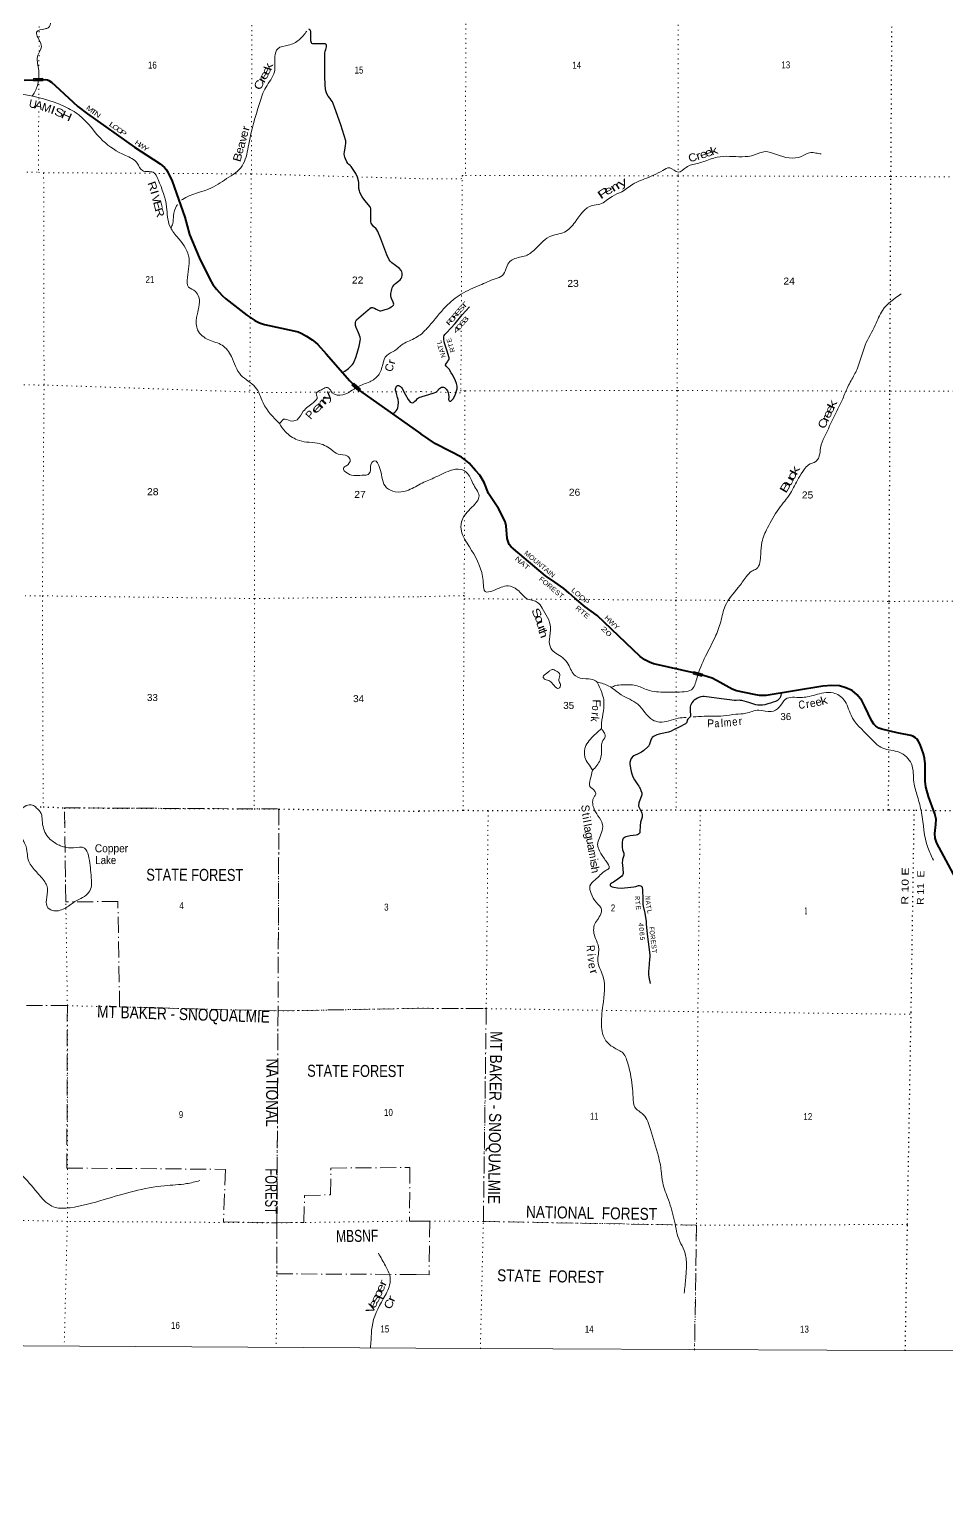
# Model space of a CAD drawing. Header units: feet. Extents: x -1048576 to 137166, y -268550 to 2097152.
# Drawn here: x -132972 to -110034, y 180331 to 216887 of the extents above; entities that cross this region are included whole.
import ezdxf
from ezdxf.enums import TextEntityAlignment as Align

# ---------------------------------------------------------------- set-up
doc = ezdxf.new("R2010")
doc.units = ezdxf.units.FT
doc.header["$LTSCALE"] = 80
doc.linetypes.add('DOT_DASHED', pattern=[7.7, 5, -1.2, 0.3, -1.2])
doc.linetypes.add('DOTTED', pattern=[1.5, 0.3, -1.2])
for name, color, linetype, lineweight in [('26', 7, 'Continuous', 40), ('29', 7, 'Continuous', 25), ('39', 7, 'Continuous', 13), ('4', 7, 'Continuous', 13), ('44', 7, 'DOT_DASHED', 13), ('6', 7, 'DOTTED', 25), ('61', 7, 'Continuous', 13), ('7', 7, 'DOTTED', 13)]:
    doc.layers.add(name, color=color, linetype=linetype, lineweight=lineweight)
for name, color, linetype in [('27', 7, 'Continuous'), ('30', 7, 'Continuous'), ('41', 7, 'Continuous')]:
    doc.layers.add(name, color=color, linetype=linetype)

msp = doc.modelspace()

# ---------------------------------------------------------------- linework, layer by layer
at = {"layer": '26'}
for points in [[(-133100.39, 215616.93), (-132568.17, 215631.31), (-132513.18, 215624.45), (-132478.22, 215608.13), (-132417.24, 215564.22), (-132212.3, 215383.93), (-131754.28, 214956.59), (-131513.06, 214774.16), (-130340.94, 213938.83), (-129701.47, 213520.98), (-129646.74, 213481.61), (-129593.13, 213432.63), (-129541.85, 213375.49), (-129512.69, 213330.66), (-129396.65, 213092.13), (-129085.51, 212193.05), (-128964.17, 211752.7), (-128724.4, 211178.76), (-128460.31, 210639.05), (-128383.96, 210510.78), (-128293.06, 210394.16), (-128146.21, 210230.89), (-128054.93, 210147.31), (-127530.33, 209737.92), (-127332.72, 209605.82), (-127213.85, 209547.51), (-127093.77, 209504.39), (-126358.58, 209350.6), (-126248.85, 209321.27), (-126170.77, 209292.11), (-126036.55, 209216.34), (-125898.05, 209126.52), (-125819.96, 209069.37), (-125755.11, 209007.55), (-125552.37, 208776.81), (-124956.19, 208096.76), (-124824.66, 207968.5), (-124713.16, 207859.83), (-123179.33, 206774.39)], [(-111272, 199301.32), (-111658.24, 199393.34), (-111735.03, 199416.31), (-111809.62, 199467.62), (-111860.9, 199514.27), (-111917.02, 199606.83), (-112079.1, 199957.87), (-112159.26, 200106.69), (-112271.15, 200246.63), (-112398.75, 200355), (-112555.53, 200428.56), (-112715.92, 200471.41), (-112905.17, 200484.54), (-113131.83, 200464.41), (-114546.8, 200232.99), (-114711.65, 200234.97), (-114851.72, 200260.57), (-115289.73, 200351.59), (-115397.06, 200390.6), (-115769.91, 200598.82), (-115895.78, 200664.13), (-116114.89, 200734.1), (-116395.13, 200806.39), (-117245.39, 200997.66), (-117366.6, 201025.65), (-117469.17, 201062.97), (-117585.71, 201123.61), (-117697.6, 201207.57), (-118775.83, 202230.84), (-119074.03, 202449.57), (-119328.1, 202664.15), (-119470.29, 202787.77), (-119608.76, 202911.57), (-119835.09, 203066.48), (-120061.53, 203225.59), (-120866.17, 203896.29), (-120923.63, 203950.45), (-120970.26, 204011.09), (-121002.88, 204085.73), (-121024.08, 204158.47), (-121049.51, 204472.9), (-121075.24, 204586.5), (-121243.34, 204911.27), (-121488.24, 205286.36), (-121597.7, 205556.73), (-121706.84, 205737.05), (-121814.22, 205855.14), (-121977.23, 206044.92), (-122065.81, 206119.56), (-122168.37, 206189.53), (-122442.9, 206332.35), (-122811.71, 206525.39), (-123179.33, 206774.39)], [(-109519.3, 195120.74), (-110278.71, 196540.8), (-110325.98, 196665.27), (-110331.6, 196783.03), (-110303.69, 197011.3), (-110302.67, 197145.74), (-110328.35, 197275.81), (-110490.56, 197709.65), (-110559.08, 197948.08), (-110571.93, 198089.14), (-110570.61, 198525.37), (-110590.54, 198667.62), (-110615.02, 198778.4), (-110702.63, 199009.77), (-110751.38, 199096.77), (-110777.02, 199141.09), (-110814.31, 199176.08), (-110879.58, 199213.39), (-110929.12, 199233.43), (-111230.04, 199291.32), (-111272, 199301.32)]]:
    msp.add_lwpolyline(points, dxfattribs=at)
at = {"layer": '29'}
for points in [[(-125559.41, 216379.05), (-125545.1, 216412.09), (-125537.82, 216443.16), (-125537.43, 216480.38), (-125548.56, 216503.95), (-125560.9, 216513.49), (-125576.52, 216521.27), (-125602.54, 216525.32), (-125848.72, 216518.6), (-125882.77, 216520.68), (-125904.93, 216529.93), (-125917.93, 216545.98), (-125925.78, 216571.32), (-125929.56, 216601.11), (-125932.72, 216821.18), (-125939.98, 216859.98), (-125953.68, 216876.13), (-125963.43, 216883.34), (-125979.04, 216887.22)], [(-123905.82, 210391.4), (-123895.36, 210424.79), (-123879.73, 210460.07), (-123848.6, 210499.14), (-123818.39, 210530.08), (-123738.38, 210590.89), (-123700.59, 210622.31), (-123672.31, 210660.09), (-123657.8, 210690.66), (-123652.04, 210739.44), (-123651.33, 210786.78), (-123656.1, 210823.31), (-123677.63, 210860.33), (-123714.77, 210903.17), (-123812.34, 210982.05), (-123905.6, 211050.7), (-123945.29, 211086.09), (-123970.58, 211120.75), (-124030.19, 211251.23), (-124182.63, 211650.17), (-124260.74, 211832.57), (-124282.58, 211870.34), (-124301.83, 211896.87), (-124363.34, 211956.88), (-124407.38, 212013.7), (-124425.95, 212043.02), (-124432.85, 212072.17), (-124435.34, 212255.16), (-124431.52, 212399.88), (-124437.42, 212432.82), (-124445.27, 212450.57), (-124578.73, 212607.47), (-124644.69, 212697.91), (-124688.05, 212769.32), (-124707.33, 212812.88), (-124717.16, 212849.92), (-124729.34, 212907.47), (-124732.94, 212945.47), (-124731.2, 213054.71), (-124737.25, 213095.35), (-124768.51, 213189.23), (-124809.75, 213280.61), (-124870.3, 213378.24), (-124926.91, 213452.72), (-124948.52, 213477.57), (-124985.63, 213506.76), (-125003.9, 213527.06), (-125028.66, 213569.1), (-125061.72, 213647.41), (-125081.55, 213686.04), (-125093.32, 213721.12), (-125099.2, 213775.39), (-125093.5, 213818.65), (-125081, 213867.84), (-125062.27, 213984.49), (-125056.84, 214027.44), (-125056.39, 214067.11), (-125060.87, 214097.65), (-125185.94, 214497.84), (-125339.4, 214941.2), (-125364.94, 215009.94), (-125394.31, 215068.41), (-125424.22, 215116.64), (-125451.04, 215154.12), (-125496.68, 215213.09), (-125531.24, 215271.01), (-125552.66, 215325.33), (-125564.6, 215378.23), (-125574.59, 215505), (-125582.68, 215697.36), (-125578.88, 216139.29), (-125578.04, 216291.09), (-125570.33, 216341.82), (-125559.41, 216379.05)], [(-125139.13, 208305.43), (-125081.18, 208343.64), (-124987.69, 208409.83), (-124921.04, 208471.32), (-124892.29, 208503.64), (-124868.95, 208538.8), (-124848.06, 208578.71), (-124806.8, 208681.31), (-124774.8, 208789.03), (-124723.46, 208964.3), (-124706.47, 209049.92), (-124696.42, 209102.85), (-124694.54, 209143.82), (-124699.29, 209191.04), (-124739.19, 209300.91), (-124796.69, 209435.38), (-124812.22, 209481.05), (-124816.92, 209522.61), (-124816.26, 209557.11), (-124804.63, 209592.25), (-124786.46, 209622.86), (-124673.25, 209725.33), (-124500.61, 209870.91), (-124456.07, 209910.86), (-124424.68, 209929.79), (-124405.4, 209932.42), (-124386.38, 209928.95), (-124342.95, 209916.93), (-124298.45, 209892.71), (-124251.17, 209864.44), (-124206.63, 209850.33), (-124182.88, 209850.91), (-124151.68, 209854.87), (-124069.8, 209878.43), (-124007.93, 209898.45), (-123958.69, 209919.61), (-123920.17, 209944.97), (-123886.61, 209966.56), (-123862.61, 209994.17), (-123857.44, 210015.38), (-123861.38, 210036.83), (-123871.11, 210065), (-123913.48, 210154.73), (-123926.03, 210184.95), (-123931.96, 210225.9), (-123930.85, 210280.25), (-123918.54, 210350.77), (-123905.82, 210391.4)], [(-123174.25, 207696.46), (-123144.88, 207706.26), (-122979.98, 207756.65), (-122848.18, 207799.55), (-122807.97, 207818.11), (-122785.04, 207835.03), (-122715.27, 207908.79), (-122690.93, 207927.59), (-122666.39, 207938.92), (-122642.04, 207944.12), (-122613.54, 207942.7), (-122587.11, 207931.37), (-122571.7, 207918.89), (-122547.47, 207891.73), (-122517.27, 207848.31), (-122504.05, 207821.88), (-122498.66, 207802.71), (-122490.84, 207765.25), (-122486.12, 207693.44), (-122490.84, 207635.01), (-122485.26, 207614.65), (-122475.74, 207601.03), (-122466.3, 207591.59), (-122454.97, 207585.93), (-122445.25, 207587.82), (-122430.43, 207591.59), (-122404, 207612.35), (-122375.66, 207649.46), (-122332.27, 207727.5), (-122306.97, 207787.89), (-122288.86, 207852.09), (-122275.64, 207899.28), (-122274.55, 207932.88), (-122275.64, 207963.46), (-122290.74, 208029.53), (-122314.6, 208095.05), (-122383.24, 208237.17), (-122420.64, 208302.6), (-122473.85, 208390.07), (-122488.95, 208407.06), (-122499.74, 208418.86), (-122534.26, 208450.48), (-122545.54, 208463.95), (-122562.57, 208490.12), (-122564.46, 208503.33), (-122560.93, 208516.69), (-122517.66, 208574.67), (-122505.94, 208593.94), (-122485.18, 208626.03), (-122473.85, 208652.46), (-122473.83, 208671.01), (-122479.51, 208699.65), (-122521.83, 208841.38), (-122581.9, 209015.96), (-122598.44, 209075.3), (-122606.38, 209137.51), (-122607.88, 209173.46), (-122607.88, 209199.89), (-122598.96, 209230.33), (-122579.56, 209258.4), (-122543.43, 209298.23), (-122321.82, 209533.49), (-122147.01, 209745.16), (-121964.25, 209948.63)], [(-123882.82, 207272.23), (-123823.36, 207323.04), (-123797.79, 207350.97), (-123772.5, 207386.13), (-123758.67, 207420.52), (-123749.25, 207470.05), (-123743.57, 207561.74), (-123751.93, 207632.3), (-123761.36, 207684.59), (-123800.34, 207812.99), (-123812.42, 207863.95), (-123814.43, 207899.06), (-123802.81, 207943.94), (-123791.14, 207961.52), (-123765.82, 207979.12), (-123738.1, 207981.17), (-123715.09, 207971.42), (-123687.75, 207955.86), (-123666.57, 207933.18), (-123648.64, 207903.27), (-123573.55, 207763.62), (-123495.76, 207634.76), (-123466.64, 207587.62), (-123446.81, 207569.1), (-123425.62, 207558.44), (-123394.4, 207552.64), (-123366.36, 207559.26), (-123339.83, 207578.1), (-123292.36, 207622.22), (-123263.9, 207654.32), (-123238.78, 207673.53), (-123209.35, 207689.54), (-123174.25, 207696.46)], [(-114169.49, 200294.7), (-114171.87, 200274.99), (-114179.69, 200243.28), (-114192.64, 200197.6), (-114205.85, 200169.28), (-114220.95, 200148.52), (-114237.94, 200131.53), (-114268.49, 200111.21), (-114319.11, 200086.22), (-114374.19, 200066.23), (-114439.92, 200040.92), (-114504.12, 200021.6), (-114585.27, 200003.17), (-114638.13, 199993.73), (-114688.38, 199991.88), (-114758.94, 199995.62), (-114807.39, 200003.66), (-114982.39, 200054.61), (-115161.01, 200108.88), (-115187.6, 200112.04), (-115211.98, 200114.54), (-115302.59, 200106.99), (-115343.2, 200108.18), (-115786.75, 200166.95), (-116095.22, 200207.66), (-116133.16, 200207.04), (-116182.24, 200199.49), (-116210.56, 200191.93), (-116234.96, 200183.37), (-116265.3, 200169.28), (-116310.6, 200144.74), (-116348.36, 200120.2), (-116373.62, 200094.42), (-116404.99, 200054.13), (-116425.75, 200018.27), (-116439.85, 199986.27), (-116448.4, 199950.31), (-116452.18, 199918.22), (-116445.99, 199842.92), (-116439.24, 199751.92), (-116437.08, 199731.34), (-116441.88, 199709.54), (-116455.95, 199691.7), (-116491.82, 199659.61), (-116507.54, 199639.76), (-116522.02, 199614.31), (-116535.24, 199559.57), (-116547.34, 199543.35), (-116569.21, 199523.7), (-116720.51, 199442.77), (-116848.61, 199385.99), (-116941.08, 199333.04), (-116962.62, 199324.97), (-116988.27, 199317.94), (-117191.61, 199275.68), (-117224.23, 199266.98), (-117280.86, 199248.1), (-117333.72, 199223.56), (-117366.36, 199205.42), (-117396.01, 199182.03), (-117411.11, 199165.04), (-117420.55, 199144.28), (-117473.41, 198991.38), (-117484.88, 198974.77), (-117507.38, 198949.85), (-117607.78, 198859.34), (-117667.84, 198817.71), (-117734.15, 198782.33), (-117860.19, 198727.55), (-117888.69, 198704.45), (-117924.56, 198661.04), (-117944.68, 198613.59), (-117958.54, 198562.88), (-117958.54, 198536.45), (-117956.32, 198508.71)], [(-117956.32, 198508.71), (-117950.99, 198468.49), (-117934, 198372.22), (-117922.57, 198330.46), (-117907.57, 198272.18), (-117892.47, 198223.1), (-117874.21, 198184.33), (-117841.5, 198124.94), (-117771.49, 198025.31), (-117732.02, 197966.37), (-117713.14, 197932.39), (-117702.55, 197905.15), (-117679.16, 197855), (-117656.51, 197802.15), (-117653.86, 197781.24), (-117656.51, 197749.29), (-117687.98, 197658.49), (-117726.36, 197577.51), (-117731.96, 197552.04), (-117735.79, 197530.32), (-117739.57, 197492.57), (-117737.68, 197466.14), (-117723.55, 197436.78), (-117664.65, 197320.8), (-117654.62, 197292.48), (-117645.19, 197256.61), (-117647.07, 197226.41), (-117652.34, 197195.38), (-117688.6, 197064.58), (-117702.02, 196975.88), (-117708.22, 196828.5), (-117711.24, 196803.56), (-117721.01, 196782.22), (-117737.67, 196765.81), (-117762.21, 196748.82), (-117796.39, 196738.84), (-117946.05, 196726.81), (-117983.07, 196720.5), (-118026.48, 196712.95), (-118054.8, 196703.51), (-118071.77, 196694.24), (-118101.99, 196677.08), (-118120.87, 196661.98), (-118131.05, 196646.59), (-118143.52, 196616.68), (-118151.07, 196563.82), (-118150.97, 196527.68), (-118149.18, 196446.79), (-118139.05, 196376.01), (-118107.65, 196295.78), (-118106.2, 196274.54), (-118109.53, 196233.48), (-118139.74, 196131.55), (-118140.96, 196107.36), (-118145.4, 196061.7), (-118135.81, 195907.29), (-118126.52, 195784.22), (-118129.86, 195761.76), (-118139.74, 195742.69), (-118158.61, 195721.92), (-118256.86, 195642.34), (-118366.98, 195571.17), (-118400.24, 195552.03), (-118424, 195537.81), (-118439.88, 195523.72), (-118447.43, 195508.61), (-118445.54, 195487.85), (-118430.44, 195470.86), (-118396.46, 195450.1), (-118358.81, 195439.74), (-118268.1, 195427.44), (-118171.22, 195420.94), (-118009.49, 195433.11), (-117853.6, 195452.82), (-117807.51, 195463.31), (-117744.04, 195485.62), (-117716.9, 195487.85), (-117682.93, 195480.3), (-117659.57, 195460.19), (-117648.95, 195438.77), (-117640.67, 195371.04), (-117633.83, 195148.73), (-117629.75, 195013.32), (-117624.41, 194964.96), (-117582.45, 194794.48), (-117571.56, 194732.78), (-117550.79, 194591.2), (-117546, 194525.29), (-117523.47, 194270.43), (-117476.55, 193887.97), (-117460.2, 193741.75), (-117459.07, 193701.87), (-117462.08, 193647.37), (-117485.57, 193409.32), (-117490.4, 193345.34), (-117487.73, 193261.89), (-117480.96, 193190.55), (-117452.64, 193037.16)]]:
    msp.add_lwpolyline(points, dxfattribs=at)
at = {"layer": '39'}
for points in [[(-139726.18, 284721.75), (-139786.61, 284683.23), (-139865.18, 284636.58), (-139935.68, 284589.96), (-139981.99, 284555.51), (-140024.23, 284506.92), (-140030.24, 284490.75), (-140030.24, 284490.75), (-140086.75, 284492.64)], [(-127413.31, 225899.27), (-127603.38, 225944.19), (-128055.31, 225914.58), (-128539.74, 225618.18), (-129105.72, 225145.5), (-129383.99, 225105.07), (-129885.12, 225184.14), (-130211.36, 225074.7), (-130568.38, 224742.9), (-130736.24, 224495.29), (-130822.95, 223892.88), (-130853.86, 223099.05), (-131004.19, 222649.64), (-131073.31, 222426.99), (-131216.41, 222100.82), (-131281.1, 221819.65), (-131441.09, 221602.39), (-131522.33, 221379.66), (-131552.58, 221080.57), (-131548.8, 220232.47), (-131589.96, 219757.62), (-131528.21, 219287.57), (-131436.66, 219183.24), (-131405.23, 219013.85), (-131477.02, 218886.1), (-131518.74, 218788.86), (-131591.96, 218574.27), (-131545.22, 218233.34), (-131645.92, 218200.29), (-132019.5, 218223.77), (-132251.1, 218147.33), (-132263.87, 217949.34), (-132291.75, 217892.59), (-132321.07, 217753.04), (-132287.7, 217595.78), (-132392.2, 217528.36), (-132457.34, 217313.83), (-132495.06, 216925.84), (-132577.62, 216896.95), (-132788.98, 216812.59), (-132751.68, 216671.51), (-132669.39, 216443.94), (-132756.79, 216237.32), (-132742.4, 215904.23), (-132775.66, 215455.69), (-132831.25, 215319.98), (-132899.7, 215210.13)], [(-126031.13, 216838.56), (-126221.58, 216625.03), (-126495.16, 216487.71), (-126756.97, 216400.95), (-126832.31, 216202.5), (-126843.84, 215822.77), (-127057.16, 215433.48), (-127215.89, 215032.47), (-127485.44, 214010.7), (-127621.38, 213523.02), (-127765.45, 213338.19), (-127982.41, 213187.15), (-128418.62, 212923.42), (-129143.28, 212633.32), (-129163.88, 212620.06)], [(-126719.1, 207029.39), (-127126.39, 207551.44), (-127320.82, 207943.77), (-127678.1, 208239.98), (-127919.5, 208710.72), (-128149.5, 208989.7), (-128483.46, 209122.52), (-128761.69, 209370.86), (-128788.02, 209679.62), (-128730.96, 210190.94), (-128816.7, 210331.66), (-128987.02, 210443.48), (-129018.91, 210679.51), (-128986.32, 211227), (-129278.22, 211703.42), (-129457.63, 211964.6), (-129537.6, 212442.6), (-129748.19, 213129.63), (-129872.55, 213310.45), (-130143.32, 213352.87), (-130271.74, 213537.7), (-130567.78, 213733.4), (-131129.41, 214100.79), (-131721.15, 214738.56), (-132090, 214955.93), (-133151.79, 215261.06), (-133822.19, 215300.51), (-134335.8, 215139.19), (-134543.93, 214877.15), (-134632.37, 214527.15), (-134683.94, 214098.67), (-134800.22, 213982.7), (-135130.92, 213933.8), (-135682.64, 214032.7), (-136090.08, 214286.13), (-136219.45, 214608.27), (-136515.03, 214737.34), (-137135.52, 214855.92), (-137665.22, 214686.4), (-137777.65, 214545), (-137967.95, 214090.47), (-138032.96, 213855.74), (-138333.94, 213595.03), (-138624.41, 213566.63), (-139014.47, 213638.45), (-139329.45, 213652.27), (-139620.66, 213438.08), (-139973.26, 213344.59), (-140308.78, 213115.93), (-140482.49, 212838), (-140514.94, 212270.32), (-140658.71, 212043.08), (-140923.81, 211847.26), (-141165.22, 211728.35), (-141297.63, 211905.07), (-141357.2, 212056.08), (-141428.2, 212108.05), (-141475.44, 212166.71)], [(-123166.85, 209264.3), (-122983.87, 209459.54), (-122557.01, 209955.84), (-122174.88, 210266.4), (-121706.04, 210490.03), (-121322.12, 210649.14), (-121144.29, 210735.77), (-120980.23, 211050.61), (-120864.99, 211141.36), (-120557.92, 211225.83), (-120335.55, 211379.06), (-120167.69, 211544.46), (-119977.63, 211697.72), (-119589.74, 211818.46), (-119326.84, 212066.55), (-118896.07, 212484.08), (-118704.18, 212516.18), (-118403, 212709.71), (-118156.46, 212826.56), (-117869.41, 213024.14), (-117592.57, 213145), (-117133.85, 213358.54), (-116960.09, 213420.95), (-116744.19, 213311.66), (-116548.13, 213434.63), (-116273.35, 213531.25), (-116117.79, 213577.53), (-115770.29, 213688.21), (-115469.38, 213710.09), (-114843.34, 213743.72), (-114576.65, 213828.24), (-114294.06, 213755.23), (-113668.14, 213708.09), (-113435.77, 213804.76), (-113310.59, 213792.51), (-113171.29, 213772.16)], [(-129266.21, 212510.42), (-129287.52, 212472.72), (-129366.58, 212227.79), (-129383.39, 212029.77), (-129432.09, 211919.5)], [(-111173.59, 210272.38), (-111640.7, 209858.92), (-111820.99, 209491.6), (-112074.19, 208991.07), (-112277.05, 208391.54), (-112424.91, 208106.97), (-112505.93, 207947.53), (-112635.63, 207650.82), (-112832.14, 207243.13), (-113089.45, 206696.16), (-113188.82, 206427.69), (-113229.57, 206191.47), (-113310.51, 206084.53), (-113488.34, 206001.93), (-113597.57, 205884.93), (-113739.27, 205662.96), (-113941.78, 205291.61), (-114235.19, 204900.18), (-114516.63, 204421.9), (-114654.5, 204066.64), (-114685.27, 203759.73), (-114792.85, 203402.42), (-114904, 203341.96), (-115049.62, 203200.76), (-115241.86, 202938.46), (-115573.76, 202474.37), (-115683.42, 202078.69), (-115825.37, 201693.15), (-116064.39, 201218.86), (-116285.39, 200649.64), (-116419.09, 200379.19), (-116594.85, 200328.9), (-117067.39, 200315.28), (-117515.59, 200372.32), (-117810.23, 200485.74), (-118135.32, 200500.23), (-118319.11, 200480.24), (-118415.36, 200440.84)], [(-123166.08, 209264.73), (-123469.38, 209097.11), (-123626.3, 209021.23), (-123839.1, 208852.04), (-124034.1, 208735.49), (-124133.5, 208512.63), (-124242.64, 208239.21), (-124459.52, 208076.05), (-124763.76, 207948.7), (-125131.47, 207749.99), (-125396.25, 207802.55), (-125461.46, 207892.94), (-125518.22, 207928.86), (-125639.06, 207889.6), (-125737.63, 207840.4), (-125795.73, 207777.37), (-125772.99, 207698.79), (-125868.9, 207554.7), (-126119.71, 207336.77), (-126277.74, 207127.61), (-126447.11, 207100.1), (-126612.89, 207139.26), (-126669.02, 207082.3), (-126719.12, 207029.42)], [(-123186.67, 205527.56), (-123538.64, 205352.72), (-123821.05, 205326.39), (-124039.74, 205427.76), (-124206.53, 205909.14), (-124349.11, 206097.91), (-124417.36, 206042.88), (-124442.34, 205858.93), (-124502.21, 205757.52), (-124603.03, 205742.64), (-125017.13, 205788.03), (-125118.94, 205918.53), (-125040.63, 205977.67), (-124950.81, 206125.75), (-125013.98, 206214.14), (-125250.51, 206266.9), (-125428.95, 206386.74), (-125763.06, 206541.77), (-126039.77, 206567.99), (-126270.27, 206624.84), (-126564.3, 206822.58), (-126719.12, 207029.42)], [(-123186.67, 205527.56), (-122860.55, 205671.05), (-122448.32, 205854.35), (-122185.75, 205886.37), (-122014.27, 205783.19), (-121861.25, 205498.29), (-121728.46, 205187.16), (-121793.27, 205064.05), (-122090.63, 204733.2), (-122165.59, 204577.79), (-122163.95, 204329.41), (-121968.67, 203949.55), (-121638.66, 203212.11), (-121616.78, 202996.01), (-121576.64, 202836.43), (-121378.72, 202852.37), (-120994.86, 202973.11), (-120770.87, 202877.95), (-120504.69, 202641.38), (-120262.49, 202562.36), (-120149.64, 202416.84), (-119940.37, 201940.03), (-119969.11, 201637.16), (-119931.09, 201414.98), (-119634.63, 201176.37), (-119497.56, 201016.68), (-119316.28, 200721.65), (-119057.92, 200650.69), (-118813.66, 200599.93), (-118771.31, 200567.58)], [(-119794.67, 200845.37), (-119901.64, 200881.83), (-119968.33, 200845.56), (-120029, 200791.1), (-120126.07, 200696.3), (-120077.7, 200637.68), (-119956.61, 200595.14), (-119851.78, 200481.94), (-119734.76, 200413.15), (-119692.2, 200512.05), (-119734.46, 200604.99), (-119708.02, 200732.19), (-119718.03, 200784.7), (-119794.67, 200845.37)], [(-118773.79, 200569.48), (-118480.67, 200470.32), (-118170.04, 200249.87), (-117758.47, 200015.16), (-117389.54, 199625.01), (-117215.96, 199570.3), (-116749.35, 199666.71), (-116545.98, 199684.1)], [(-118771.31, 200567.58), (-118660.65, 200308.97), (-118610.45, 200127.17), (-118618.96, 199846.49), (-118663.87, 199539.59), (-118668.05, 199406.22)], [(-116376.46, 199697.5), (-116099.05, 199714.46), (-115618.44, 199724.02), (-115307.4, 199766.08), (-115058.98, 199788.02), (-114731.73, 199866.41), (-114420.81, 199831.74), (-114220.73, 199938.54), (-114064.92, 200142.33), (-113683.21, 200184.31), (-113521.63, 200200.29), (-113107.52, 200298.78), (-112871.26, 200298.52), (-112606.99, 200128.6), (-112427.88, 199740.68), (-111978.4, 199207.06), (-111629.51, 198915.88), (-111221.77, 198814.46), (-110919.32, 198529.39), (-110855.42, 198066.89), (-110765.1, 197711.37), (-110666.79, 197309.41), (-110508.63, 196432.82), (-110367.77, 196117.64)], [(-118668.11, 199406.32), (-118937.09, 199146.12), (-119054.47, 198980.66), (-119081.17, 198693.93), (-118996.61, 198530.27), (-118887.99, 198365.79)], [(-118891.87, 198360.53), (-118701.65, 198618.8), (-118664.82, 198927.72), (-118648.44, 199071.08), (-118573.51, 199210.33), (-118589.54, 199289.11), (-118623.79, 199339.63), (-118668.11, 199406.32)], [(-118891.87, 198360.53), (-118946.75, 198130.38), (-118955.1, 197960.76), (-118838.15, 197849.56), (-118807.99, 197764.72), (-118850.5, 197698.12), (-118859.01, 197423.5), (-118754.31, 197227.5), (-118639.55, 197007.26), (-118662.07, 196809.39), (-118759.54, 196464.18), (-118697.17, 196316.7), (-118548.09, 196090.36), (-118475.67, 195918.63), (-118560.57, 195858.15), (-118821.43, 195626.21), (-118954.93, 195478.94), (-118922.92, 195287.06), (-118800.09, 195064.79), (-118667.1, 194884.92), (-118683.43, 194773.87), (-118845.42, 194489.32), (-118817.66, 194162.15), (-118737.22, 193945.99), (-118755.95, 193592.62), (-118631.32, 193224.95), (-118630.46, 192485.86), (-118661.59, 191946.72), (-118621.53, 191734.64), (-118555.1, 191605.32), (-118335.28, 191421.32), (-118103.29, 191269.61), (-118038.89, 191134.24), (-117942.52, 190774.68), (-117896.54, 190475.76), (-117874.78, 190191), (-117830.74, 189944.59), (-117621.01, 189760.59), (-117441.88, 189384.79), (-117243, 188720.19), (-117172.9, 188352.59), (-117135, 188053.68), (-116992.29, 187629.45), (-116839.66, 187094.14), (-116709.19, 186589.15), (-116598.49, 186358.82), (-116542.46, 186033.64), (-116559.16, 185680.27), (-116596.12, 185292.59)], [(-132797.71, 197426.76), (-132673.59, 197282.28), (-132648.2, 197110.83), (-132532.59, 196734.07), (-132422.81, 196619.78), (-132187.68, 196476.13), (-131862.36, 196426.04), (-131589.83, 196419.98), (-131493.71, 196236.93), (-131427.78, 195746.72), (-131417.88, 195480.24), (-131479.34, 195316.22), (-131828.95, 195081.4), (-132090.17, 194909.84), (-132394.63, 194861.13), (-132526.53, 194963.14), (-132532.11, 195189.27), (-132534.16, 195488.12), (-132599.51, 195598.7), (-132823.31, 195857.53), (-132996.69, 196122.8), (-133022.14, 196302.33), (-133069.96, 196505.93), (-133221.5, 196823.87), (-133247.72, 197116.48), (-133290.7, 197202.99), (-133383.8, 197238.65), (-133424.55, 197294.89), (-133410.81, 197351.53), (-133275.69, 197368.69), (-133160.89, 197405.89), (-133004.06, 197495.9), (-132893.03, 197492.69), (-132842.41, 197470.85), (-132797.71, 197426.76)], [(-143340.98, 187245.17), (-143045.66, 187114.67), (-142452.33, 186834.34), (-141868.7, 186792.22), (-141413.73, 186674.44), (-140540.84, 186541.57), (-140117.33, 186595.2), (-139201.45, 186965.47), (-138541.03, 187204.62), (-138088.62, 187460.39), (-137369.41, 187958.45), (-136817.16, 188372.47), (-136150.97, 188654.06), (-135762.69, 188842.72), (-135659.64, 188827.33), (-135473.73, 188796.4), (-135224.32, 188925.47), (-135010.76, 188983.59), (-134520.24, 188979.15), (-134013.28, 188932.43), (-133696.96, 188722.74), (-132874.09, 187935.24), (-132325.71, 187438.51), (-131952.24, 187431.18), (-131099.8, 187633.38), (-129586.31, 187981.84), (-129039.65, 188032.34), (-128711.15, 188107.47)], [(-124241.95, 186294.93), (-124066.2, 185979.19), (-123951.24, 185697.33), (-123962.01, 185501.38), (-124121.1, 185152.87), (-124402.94, 184452.08), (-124424.88, 184118.73), (-124443.14, 183923.87)]]:
    msp.add_spline(points, degree=3, dxfattribs=at)
at = {"layer": '4'}
msp.add_lwpolyline([(-244583.22, 368785.28), (-214011.33, 368469.88), (-183439.04, 368196.52), (-152866.39, 367965.22), (-122293.46, 367775.97), (-91720.3, 367628.79), (-61146.96, 367523.64), (-30573.52, 367460.57), (0, 367439.54), (0, 183577.08), (-30826.42, 183598.29), (-61652.78, 183661.9), (-92479.02, 183767.9), (-123305.1, 183916.31), (-154130.93, 184107.12), (-184956.48, 184340.33), (-215781.67, 184615.95), (-246606.45, 184933.97)], close=True, dxfattribs=at)
msp.add_lwpolyline([(-244583.22, 368785.28), (-214011.33, 368469.88), (-183439.04, 368196.52), (-152866.39, 367965.22), (-122293.46, 367775.97), (-91720.3, 367628.79), (-61146.96, 367523.64), (-30573.52, 367460.57), (0, 367439.54), (0, 183577.08), (-30826.42, 183598.29), (-61652.78, 183661.9), (-92479.02, 183767.9), (-123305.1, 183916.31), (-154130.93, 184107.12), (-184956.48, 184340.33), (-215781.67, 184615.95), (-246606.45, 184933.97)], close=True, dxfattribs=at)
msp.add_lwpolyline([(-244583.22, 368785.28), (-214011.33, 368469.88), (-183439.04, 368196.52), (-152866.39, 367965.22), (-122293.46, 367775.97), (-91720.3, 367628.79), (-61146.96, 367523.64), (-30573.52, 367460.57), (0, 367439.54), (0, 183577.08), (-30826.42, 183598.29), (-61652.78, 183661.9), (-92479.02, 183767.9), (-123305.1, 183916.31), (-154130.93, 184107.12), (-184956.48, 184340.33), (-215781.67, 184615.95), (-246606.45, 184933.97)], close=True, dxfattribs=at)
msp.add_lwpolyline([(-244583.22, 368785.28), (-214011.33, 368469.88), (-183439.04, 368196.52), (-152866.39, 367965.22), (-122293.46, 367775.97), (-91720.3, 367628.79), (-61146.96, 367523.64), (-30573.52, 367460.57), (0, 367439.54), (0, 183577.08), (-30826.42, 183598.29), (-61652.78, 183661.9), (-92479.02, 183767.9), (-123305.1, 183916.31), (-154130.93, 184107.12), (-184956.48, 184340.33), (-215781.67, 184615.95), (-246606.45, 184933.97)], close=True, dxfattribs=at)
at = {"layer": '44'}
for points in [[(-123258.32, 192415.66), (-126792.15, 192348.46), (-130712.95, 192451.58), (-130755.85, 195084.06), (-132056.74, 195076.2), (-132092.94, 197426.52)], [(-132092.94, 197426.52), (-126731.24, 197396.55), (-126751.69, 192399.78), (-126779.47, 187053.89), (-126785.8, 185778.17), (-123294.95, 185760.87)], [(-137342.61, 195116.86), (-137354.34, 192483.27), (-132018.6, 192481.77), (-132031.56, 188421.38), (-128064.64, 188390.1), (-128115.85, 187076.48), (-126781.49, 187053.9), (-126106.18, 187059.74), (-126089.59, 187733.73), (-125444.46, 187755.82), (-125429.91, 188421.75), (-123454.39, 188437.41), (-123468.13, 187095.66), (-123287.6, 187096.62)], [(-123258.5, 192415.66), (-121546.35, 192407.43), (-121618.59, 187087.71), (-116290.22, 186992.77), (-116339.73, 183870.4)], [(-123287.6, 187096.62), (-122955.17, 187094.33), (-122976.16, 185755.43), (-123294.95, 185760.87)]]:
    msp.add_lwpolyline(points, dxfattribs=at)
at = {"layer": '6'}
for points in [[(-111488.56, 197366.86), (-111470.31, 202586.94), (-111454.03, 207841.35), (-111429.5, 213206.82), (-111394.97, 218507.66), (-111389.71, 219285.12), (-111378.53, 223859), (-111359.39, 224476.91), (-111343.21, 229670.74)], [(-132819.41, 197449.48), (-132624.28, 197450.26), (-132092.94, 197426.52), (-127349.14, 197400.57), (-126731.24, 197396.55), (-123231.23, 197341.88)], [(-119210.91, 197358.02), (-121500.4, 197351.71), (-122126.38, 197356.44), (-123231.23, 197341.88)], [(-92423.8, 197151.12), (-95560.4, 197193.71), (-100897.38, 197254.15), (-106220.25, 197298.42), (-110846.43, 197360.09), (-111488.56, 197366.86), (-116197.64, 197357.95), (-116799.39, 197364.67), (-118905.94, 197358.86)], [(-111071.57, 183852.34), (-111016.05, 187012.97), (-110924.99, 192311.73), (-110846.43, 197360.09)]]:
    msp.add_lwpolyline(points, dxfattribs=at)
at = {"layer": '61'}
for p, q in [((-132861.25, 215659.85), (-132634.04, 215663.5)), ((-132634.04, 215663.5), (-132632.95, 215595.34)), ((-124858.08, 208040.01), (-124689.41, 207887.71)), ((-124689.41, 207887.71), (-124735.1, 207837.11)), ((-116359.66, 200830.14), (-116139.36, 200774.34)), ((-116139.36, 200774.34), (-116156.1, 200708.26))]:
    msp.add_line(p, q, dxfattribs=at)
for points in [[(-132632.95, 215595.34), (-132860.16, 215591.69), (-132861.25, 215659.85)], [(-124735.1, 207837.11), (-124903.77, 207989.4), (-124858.08, 208040.01)], [(-116156.1, 200708.26), (-116376.4, 200764.04), (-116359.66, 200830.14)]]:
    msp.add_lwpolyline(points, dxfattribs=at)
for points in [[(-132852.29, 215599.81), (-132853.12, 215651.98), (-132641.9, 215655.37), (-132641.07, 215603.2)], [(-124857.5, 208028.71), (-124892.47, 207989.97), (-124735.67, 207848.4), (-124700.7, 207887.13)], [(-116366.68, 200769.83), (-116353.86, 200820.42), (-116149.07, 200768.54), (-116161.89, 200717.97)]]:
    msp.add_lwpolyline(points, close=True, dxfattribs=at)
at = {"layer": '7'}
for p, q in [((-132734.96, 214829.24), (-132742.83, 213311.38)), ((-123144.24, 213150.05), (-122146.14, 213152.06)), ((-122148.03, 213232.84), (-122168.52, 210056.86)), ((-122170.46, 209756.28), (-122171.05, 209664.41)), ((-122190.84, 207800.75), (-123173.53, 207828.55)), ((-123201.72, 202703.61), (-122097.8, 202729.98))]:
    msp.add_line(p, q, dxfattribs=at)
for points in [[(-121994.14, 228084.82), (-122022.29, 223923.31), (-122056.88, 218584.1), (-122064.43, 213230.9)], [(-116697.75, 227490.15), (-116719.57, 223909.35), (-116742.06, 218555.99), (-116752.41, 213220.8), (-116772.91, 207855.33), (-116803.3, 202619.11), (-116799.39, 197364.67)], [(-132722.75, 223656.66), (-132715.85, 218515.45), (-132733.36, 215137.63)], [(-127388.22, 223702.28), (-127399.39, 218546.8), (-127419.83, 213272.1), (-127457.23, 207819.57)], [(-122148.03, 213232.84), (-122064.43, 213230.9), (-116752.41, 213220.8), (-111429.5, 213206.82), (-106161.14, 213168.67), (-104731.43, 213187.28), (-100826.07, 213174.87), (-99368.12, 213177.3), (-99378.51, 213948.35), (-94106.1, 213918.28), (-92354.71, 213891.71)], [(-153929.85, 213493.72), (-148669.23, 213397.22), (-143378.65, 213375.88), (-138073.88, 213346.56), (-132742.83, 213311.38), (-132611.56, 213300.24), (-127419.83, 213272.1), (-123144.24, 213150.05)], [(-132611.56, 213300.24), (-132601.65, 208013.65), (-132642.18, 202724.67), (-132624.28, 197450.26)], [(-122173.08, 209350.4), (-122182.67, 207863.34), (-122190.84, 207800.75)], [(-123173.53, 207828.55), (-127342.09, 207806.29), (-127457.23, 207819.57), (-132601.51, 207993.46), (-138013.36, 208038.14), (-138138.61, 208053.36), (-143457.35, 208060.36), (-148701.36, 208059.84), (-153965.73, 208126.23)], [(-127342.09, 207806.29), (-127341.19, 202656.96), (-127351.32, 197400.58)], [(-92379.99, 207765.9), (-95521.65, 207779.27), (-100850.59, 207819.5), (-106139.19, 207827.38), (-111454.03, 207841.35), (-116772.91, 207855.33), (-122079.7, 207851.11), (-122182.67, 207863.34)], [(-122079.7, 207851.11), (-122097.8, 202729.98), (-122101.96, 202651.23), (-122126.38, 197356.44)], [(-154001.53, 202920.37), (-148748.1, 202793.03), (-143481.54, 202743.23), (-137997.24, 202729.38), (-132642.18, 202724.67), (-127341.19, 202656.96), (-123201.72, 202703.61)], [(-122101.96, 202651.23), (-116803.3, 202619.11), (-111470.31, 202586.94), (-106102.93, 202595.13), (-104563.11, 202592.25)], [(-132092.94, 197426.52), (-132018.6, 192481.77), (-132018.53, 187089.42), (-132097.57, 183966.42)], [(-126731.24, 197396.55), (-126752.14, 192349.51), (-126778.74, 187055.19), (-126796.15, 183935.8)], [(-121693.99, 183907.51), (-121618.59, 187087.71), (-121546.35, 192407.43), (-121500.4, 197351.71)], [(-116197.64, 197357.95), (-116255.98, 192329.75), (-116290.22, 186992.77), (-116339.65, 183879.07)], [(-140901.04, 192476.82), (-137354.34, 192483.27), (-132018.6, 192481.77), (-126753.23, 192347.34), (-123258.32, 192415.66)], [(-123258.5, 192415.66), (-121546.35, 192407.43), (-116255.98, 192329.75), (-110937.18, 192265.29)], [(-123287.6, 187096.62), (-126774.27, 187053.6), (-132018.53, 187089.42), (-137414.14, 187202.07), (-142568.46, 187202.97)], [(-111016.05, 187012.97), (-116290.22, 186992.77), (-121618.59, 187087.71), (-123287.6, 187096.62)]]:
    msp.add_lwpolyline(points, dxfattribs=at)

# ---------------------------------------------------------------- texts
at = {"layer": '27'}
for s, rotation, width, p in [('M', 322.9, 1.35, (-131489.98, 214844.46)), ('T', 324.524, 1.7, (-131393.7, 214775.06)), ('N', 324.524, 1.4, (-131299.83, 214708.15)), ('L', 324.524, 1.7, (-130933.17, 214446.85)), ('O', 324.524, 1.3, (-130841.22, 214381.33)), ('O', 324.524, 1.3, (-130745.81, 214313.33)), ('P', 324.524, 1.5, (-130651.93, 214246.42)), ('H', 324.524, 1.3, (-130285.28, 213985.12)), ('W', 326.838, 1.1, (-130191.29, 213924.66)), ('Y', 326.838, 1.45, (-130089.26, 213858))]:
    msp.add_text(s, height=120, rotation=rotation, dxfattribs=dict(at, width=width)).set_placement(p, align=Align.CENTER)
for s, rotation, width, p in [('NAT', 320.187, 1.3, (-120842.5, 203630.74)), ('MOUNTAIN', 320.187, 1.1, (-120609.93, 203773.83)), ('FOREST', 320.187, 1.15, (-120241.74, 203125.72)), ('LOOP', 318.201, 1.2, (-119433.26, 202851)), ('RTE', 319.817, 1.25, (-119329.5, 202402.37)), ('HWY', 316.498, 1.15, (-118601.28, 202161.69)), ('20', 316.498, 1.65, (-118689.29, 201892.58))]:
    msp.add_text(s, height=120, rotation=rotation, dxfattribs=dict(at, width=width)).set_placement(p)
at = {"layer": '30'}
for s, rotation, width, p in [('E', 50.032, 1.65, (-122206.62, 209777.42)), ('S', 48.069, 1.7, (-122129.75, 209865.06)), ('T', 48.069, 1.95, (-122051.73, 209947.86)), ('F', 46.711, 1.9, (-122419.72, 209531.65)), ('O', 46.711, 1.55, (-122347.89, 209605.53)), ('R', 49.701, 1.5, (-122280.94, 209689.44)), ('0', 48.949, 2.05, (-122173.59, 209415.13)), ('6', 48.67, 2, (-122098.25, 209506.18)), ('3', 49.516, 1.9, (-122024.5, 209589.9)), ('L', 104.581, 1.1, (-122666.04, 209078.29)), ('E', 107.134, 1.05, (-122415.25, 209128.46)), ('4', 46.711, 2, (-122246.48, 209334.74)), ('T', 107.319, 1.2, (-122636.62, 208967.27)), ('A', 107.529, 1.1, (-122604.79, 208873.29)), ('N', 106.625, 0.95, (-122569.26, 208755.58)), ('T', 107.525, 1.2, (-122376.33, 209006.55)), ('R', 106.625, 0.95, (-122340.88, 208888.29)), ('N', 271.762, 0.65, (-117566.57, 195175.46)), ('R', 271.762, 0.65, (-117825.14, 195167.1)), ('T', 276.47, 0.95, (-117819.37, 195044.14)), ('E', 280.519, 0.9, (-117802.34, 194914.75)), ('A', 275.856, 0.85, (-117558.69, 195049.8)), ('T', 281.466, 1.05, (-117546.18, 194937.55)), ('L', 283.827, 1.1, (-117516.89, 194819.73)), ('4', 275.052, 0.85, (-117734.4, 194498.78)), ('6', 275.052, 0.95, (-117714.31, 194271.48)), ('5', 276.994, 0.9, (-117700.57, 194153.71)), ('F', 275.052, 0.8, (-117464.38, 194396.88)), ('O', 275.052, 0.7, (-117457.56, 194300.88)), ('R', 276.994, 0.75, (-117443.03, 194182.75)), ('E', 276.994, 0.85, (-117430.13, 194064.3)), ('S', 276.994, 0.85, (-117413.86, 193951.77)), ('T', 276.38, 0.95, (-117404.39, 193835.94))]:
    msp.add_text(s, height=120, rotation=rotation, dxfattribs=dict(at, width=width)).set_placement(p, align=Align.CENTER)
msp.add_text('0', height=120, rotation=275.052, dxfattribs=at).set_placement((-117724.46, 194386.31), align=Align.CENTER)
at = {"layer": '41'}
for s, rotation, width, p in [('k', 71.755, 1.3, (-126898.42, 215923.84)), ('r', 59.641, 1.65, (-127069.14, 215586.02)), ('e', 58.758, 1.5, (-127014.55, 215689.86)), ('e', 64.356, 1.35, (-126954.55, 215808.85)), ('C', 63.889, 1.25, (-127140.38, 215456.06)), ('A', 345.758, 1.1, (-132756.06, 214890.1)), ('M', 342.758, 1.05, (-132566.56, 214827.11)), ('I', 340.424, 1.4, (-132408.54, 214775.45)), ('S', 338.926, 1.3, (-132255.75, 214713.63)), ('H', 335.489, 1.35, (-132076.94, 214629.34)), ('v', 75.349, 1.1, (-127540.29, 214125.13)), ('e', 75.349, 1.05, (-127507.62, 214252.23)), ('r', 75.349, 1.2, (-127469.43, 214388.25)), ('e', 74.879, 1.05, (-127624.38, 213830.58)), ('a', 74.879, 1.15, (-127581.5, 213978.17)), ('e', 19.153, 1.2, (-115955.75, 213715.33)), ('k', 18.99, 1.35, (-115822.82, 213759.29)), ('B', 73.97, 1.25, (-127667.3, 213661.24)), ('C', 18.496, 1.1, (-116357.25, 213588.26)), ('r', 16.577, 1.25, (-116216.29, 213631.28)), ('e', 19.153, 1.2, (-116087.35, 213671.93)), ('y', 30.808, 1.6, (-118090.52, 212975.84)), ('R', 289.151, 1.2, (-129981.75, 212934.92)), ('I', 286.518, 1.3, (-129931.1, 212783.65)), ('V', 286.518, 1.1, (-129891.21, 212615.66)), ('P', 34.659, 1.7, (-118560.8, 212712.73)), ('e', 28.968, 1.45, (-118447.16, 212778.98)), ('r', 31.75, 1.7, (-118310.67, 212850.54)), ('r', 33.242, 1.75, (-118203.84, 212911.74)), ('E', 284.633, 1.25, (-129849.2, 212463.49)), ('R', 287.894, 1.2, (-129805.8, 212275.85)), ('r', 74.896, 1.2, (-123826.39, 208551.77)), ('r', 47.227, 2.15, (-125532.77, 207543.83)), ('y', 54.268, 1.8, (-125449.02, 207665.27)), ('e', 46.061, 2, (-125712.46, 207357.5)), ('r', 48.385, 2.1, (-125616.21, 207447.67)), ('e', 64.65, 1.35, (-112928.01, 207227.62)), ('k', 64.232, 1.55, (-112811.35, 207470.23)), ('e', 64.232, 1.35, (-112870.23, 207348.25)), ('C', 64.963, 1.2, (-113041.48, 206986.64)), ('r', 64.65, 1.5, (-112978.7, 207115.5)), ('c', 64.743, 1.5, (-113820.84, 205683.05)), ('k', 62.449, 1.6, (-113743.66, 205814.93)), ('B', 59.951, 1.6, (-113985.56, 205392.99)), ('u', 62.14, 1.55, (-113894.13, 205548.25)), ('S', 295.033, 1.4, (-120373.13, 202253.07)), ('o', 295.889, 1.35, (-120304.38, 202102.23)), ('u', 292.084, 1.4, (-120269.08, 201964.72)), ('t', 290.807, 1.1, (-120240.07, 201838.3)), ('h', 291.165, 1.3, (-120206.97, 201737.6)), ('o', 264.531, 0.85, (-118904.32, 199927.11)), ('F', 268.397, 1.1, (-118886.3, 200048.23)), ('C', 5.824, 0.85, (-113650.93, 199906.78)), ('e', 9.718, 0.95, (-113371.41, 199946.43)), ('e', 15.1, 1.05, (-113215.35, 199979.13)), ('k', 16.087, 1.25, (-113078.06, 200014.24)), ('P', 0.62, 0.95, (-115934.55, 199436.23)), ('a', 0.472, 0.8, (-115780.93, 199442.25)), ('m', 4.23, 0.85, (-115508.94, 199460.29)), ('e', 7.172, 0.9, (-115320.73, 199481.61)), ('g', 281.001, 1.1, (-119064.37, 196720.5)), ('a', 280.754, 1.05, (-119093.14, 196869.78)), ('u', 279.886, 1.1, (-119037.19, 196577.76)), ('a', 279.886, 1.05, (-119011.37, 196429.61)), ('m', 280.886, 0.95, (-118979.45, 196256.18)), ('s', 283.559, 1.25, (-118936.73, 195998.79)), ('h', 281.222, 1.05, (-118918.71, 195857.71)), ('R', 270.714, 0.85, (-119033.43, 193911.55)), ('v', 273.508, 0.85, (-119007.3, 193623.74)), ('r', 288.227, 1.3, (-118947.76, 193298.09)), ('p', 65.298, 1.45, (-124163.5, 185244.93)), ('e', 65.298, 1.35, (-124099.73, 185386.79)), ('r', 65.63, 1.45, (-124043.02, 185516.43)), ('V', 66.525, 1.25, (-124341.33, 184871.91)), ('e', 65.001, 1.35, (-124288.76, 184986.66)), ('s', 65.001, 1.55, (-124227.68, 185112.99)), ('C', 65.001, 1.2, (-123889.96, 184977.94)), ('r', 65.298, 1.5, (-123830.77, 185120.33))]:
    msp.add_text(s, height=200, rotation=rotation, dxfattribs=dict(at, width=width)).set_placement(p, align=Align.CENTER)
for s, rotation, p in [('U', 348.082, (-132899.83, 214922.79)), ('C', 74.391, (-123874.07, 208402.27)), ('P', 49.026, (-125877.76, 207188.53)), ('r', 7.709, (-113497.73, 199924.1)), ('k', 265.007, (-118932.95, 199650.64)), ('r', 263.501, (-118911.63, 199776.22)), ('l', 2.847, (-115649.68, 199447.21)), ('r', 5.169, (-115185.74, 199495.95)), ('S', 275.218, (-119163.94, 197403.97)), ('t', 281.218, (-119145.47, 197246.9)), ('i', 282.368, (-119135.34, 197154.44)), ('l', 282.368, (-119125.66, 197071.35)), ('l', 282.754, (-119112.05, 196972.84)), ('i', 283.559, (-118951.07, 196095.28)), ('i', 275.45, (-119018.75, 193743.2)), ('e', 282.111, (-118987.43, 193461.54))]:
    msp.add_text(s, height=200, rotation=rotation, dxfattribs=at).set_placement(p, align=Align.CENTER)
for s, width, p in [('Copper', 0.95, (-131332.3, 196314.86)), ('Lake', 0.9, (-131319.28, 196019.51))]:
    msp.add_text(s, height=200, dxfattribs=dict(at, width=width)).set_placement(p)
at = {"layer": '44'}
for s, rotation, width, p in [('STATE FOREST', 359.811, 0.8, (-130045.99, 195604.53)), ('MT BAKER - SNOQUALMIE', 358.247, 0.85, (-131279.57, 192187.3)), ('MT BAKER - SNOQUALMIE', 269.222, 0.85, (-121444.72, 191845.79)), ('NATIONAL', 269.702, 0.85, (-127045.61, 191160.66)), ('STATE FOREST', 359.811, 0.8, (-126023.86, 190704.2)), ('FOREST', 269.702, 0.7, (-127069.38, 188414.66)), ('NATIONAL  FOREST', 358.979, 0.85, (-120555.62, 187179.1)), ('MBSNF', 0.9, 0.75, (-125298.5, 186568.17)), ('STATE  FOREST', 358.979, 0.85, (-121276.28, 185592.79))]:
    msp.add_text(s, height=300, rotation=rotation, dxfattribs=dict(at, width=width)).set_placement(p)
at = {"layer": '6'}
for s, width, p in [('R 10 E', 1.3, (-110996.52, 195004.83)), ('R 11  E', 1.1, (-110608, 194998.77))]:
    msp.add_text(s, height=175, rotation=89.108, dxfattribs=dict(at, width=width)).set_placement(p)
at = {"layer": '7'}
for s, width, p in [('16', 0.85, (-130004.28, 215903.46)), ('14', 0.85, (-119395.76, 215900.54)), ('13', 0.85, (-114169.21, 215908.87)), ('15', 0.85, (-124839.19, 215779.08)), ('21', 0.85, (-130064.9, 210543.27)), ('22', 1.1, (-124905.17, 210530.11)), ('23', 1.1, (-119520.08, 210446.69)), ('24', 1.1, (-114118.08, 210504.5)), ('28', 1.1, (-130026, 205240.23)), ('27', 1.1, (-124845.98, 205172.3)), ('26', 1.1, (-119482.37, 205226.48)), ('25', 1.1, (-113657.31, 205158.27)), ('33', 1.05, (-130029.3, 200095.83)), ('34', 1.05, (-124875.02, 200067.61)), ('35', 1.05, (-119622.48, 199898.08)), ('36', 1.05, (-114195.34, 199619.05)), ('4', 0.85, (-129219.97, 194893.76)), ('3', 0.85, (-124099.84, 194857.48)), ('2', 0.85, (-118433.18, 194835.89)), ('1', 0.4, (-113588.13, 194765.14)), ('9', 0.85, (-129233.31, 189671.52)), ('10', 0.85, (-124102.01, 189725.85)), ('11', 0.65, (-118950.17, 189628.24)), ('12', 0.85, (-113616.88, 189619.32)), ('16', 0.85, (-129427.06, 184402.85)), ('15', 0.85, (-124192.06, 184312.74)), ('14', 0.85, (-119082.81, 184309.14)), ('13', 0.85, (-113702.09, 184307.96))]:
    msp.add_text(s, height=175, dxfattribs=dict(at, width=width)).set_placement(p)

doc.saveas('drawing.dxf')
